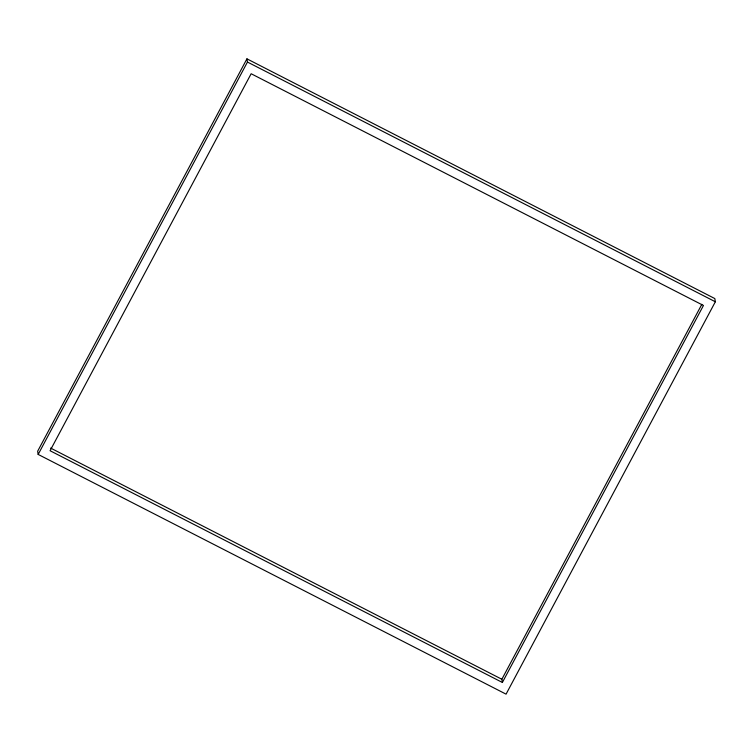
<?xml version="1.0" encoding="UTF-8"?>
<svg xmlns="http://www.w3.org/2000/svg" width="753" height="753" viewBox="0 0 753 753"><rect width="100%" height="100%" fill="white"/><g stroke="black" fill="none" stroke-linecap="round" stroke-linejoin="round"><path stroke-width="1.13" d="M246.937 58.847L37.65 451.226L38.168 454.426L506.063 694.153L715.35 301.774L714.832 298.574L246.937 58.847L247.455 62.047L38.168 454.426M502.373 682.463L703.453 305.473L251.144 73.738L50.075 450.727L502.373 682.463L501.856 679.262L701.824 304.344M247.455 62.047L715.35 301.774M50.602 448.063L501.856 679.262"/></g></svg>
